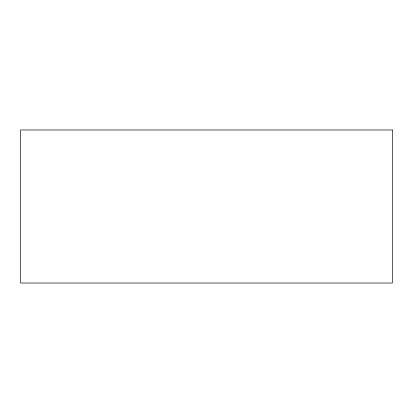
<?xml version="1.0" encoding="UTF-8"?>
<svg xmlns="http://www.w3.org/2000/svg" width="413" height="413" viewBox="0 0 413 413"><rect width="100%" height="100%" fill="white"/><g stroke="black" fill="none" stroke-linecap="round" stroke-linejoin="round"><path stroke-width="0.62" d="M392.35 129.971L20.65 129.971L20.65 283.029L392.35 283.029L392.35 129.971"/></g></svg>
